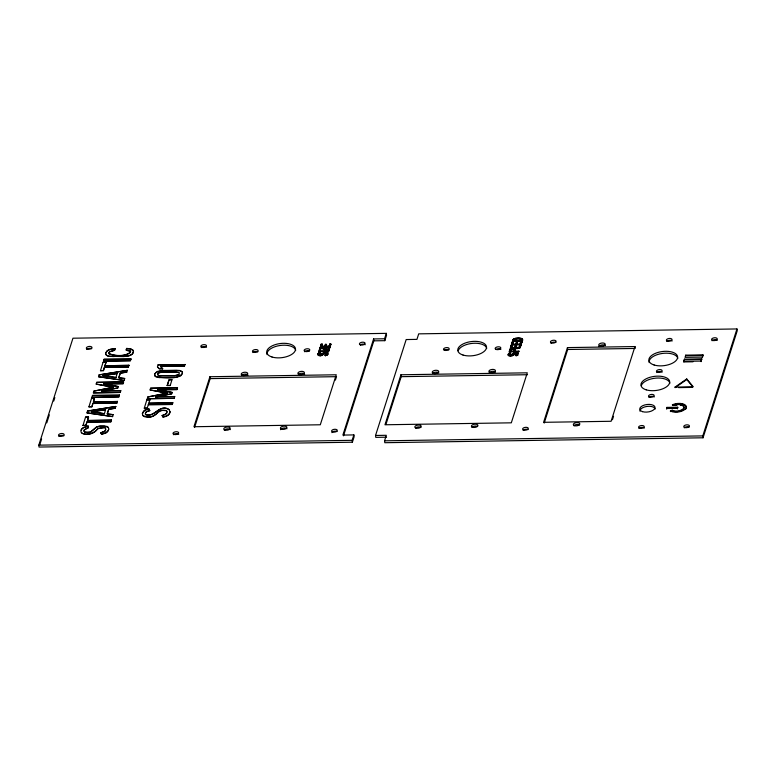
<?xml version="1.0" encoding="UTF-8"?>
<svg xmlns="http://www.w3.org/2000/svg" width="776" height="776" viewBox="0 0 776 776"><rect width="100%" height="100%" fill="white"/><g stroke="black" fill="none" stroke-linecap="round" stroke-linejoin="round"><path stroke-width="1.16" d="M157.77 374.003L157.79 375.021L159.507 375.933L174.833 375.807L178.839 374.701L179.343 372.839L176.016 371.83L162.3 372.043L159.264 372.558L157.77 374.003L159.284 372.742L162.329 372.228L178.752 372.257M520.822 339.005L521.472 339.403L521.249 341.227L521.55 339.975L520.172 338.966L514.556 339.257L513.751 341.343L514.556 339.257M84.041 431.291L84.099 430.04C90.579 425.956 89.162 426.916 84.128 430.224M320.643 352.915C315.91 357.814 330.013 347.92 327.462 354.942L327.385 354.389C328.675 351.606 322.409 352.702 321.768 354.826C318.994 356.785 315.939 352.75 320.381 352.382L320.711 353.468L320.381 352.382M515.924 353.681L516.457 353.167L517.01 354.011L515.332 354.981L515.594 355.524C525.643 348.317 500.52 360.413 510.627 352.692L510.889 353.216C506.777 354.768 513.062 355.806 513.722 352.973C515.536 350.888 519.396 354.748 517.99 353.109M509.415 354.603C511.006 357.455 513.625 353.099 515.72 353.119L515.642 352.546M105.672 428.876C106.778 432.785 98.882 431.165 101.637 434.395L106.341 432.863L108.553 429.923M166.986 411.581L166.404 413.773L162.223 415.577L165.424 414.365L166.898 412.677M326.793 353.322L325.154 355.233C331.827 347.677 317.258 359.172 319.256 353.458M515.332 354.981L515.409 355.553L516.554 355.185L517.049 353.623M105.856 352.673L105.778 354.001A7.052 3.463 -7.3 0 0 108.718 356.32L123.636 356.572L128.302 356.019A7.052 3.463 -7.3 0 0 132.754 353.584L133.501 351.344L133.084 350.228L130.814 348.909L126.74 348.385C123.733 351.916 137.565 351.77 126.216 350.015M133.482 351.159L132.735 353.4A7.052 3.463 -7.3 0 1 128.282 355.825L113.063 356.543L108.688 356.126A7.052 3.463 -7.3 0 1 105.749 353.817M515.565 350.694L513.402 348.899L511.801 348.967L509.803 349.85L509.085 351.838L518.969 351.673L518.892 351.111L515.167 351.169L515.235 351.732L515.409 349.462L513.402 348.899M522.122 341.789C524.974 336.105 511.685 336.668 512.5 341.944C512.364 337.531 524.867 336.949 522.122 341.789L519.716 341.828M154.783 374.051C155.064 371.665 154.841 377.66 154.783 375.739M155.142 376.147L159.08 377.611L175.851 377.359L180.633 375.943L182.496 373.004L181.972 371.52L179.363 370.394L162.824 370.424L157.45 371.403L155.181 373.431M142.706 415.432C146.528 417.798 154.181 417.449 157.276 412.91C157.586 408.205 173.969 411.6 162.669 410.358C156.694 411.125 153.687 419.147 146.625 416.954C139.059 417.158 143.046 408.079 149.021 408.962L149.787 410.64L146.78 411.522L145.442 412.939M320.449 352.944L318.383 353.817L318.063 354.933M509.793 353.449C507.882 353.109 508.348 356.805 508.891 355.301M108.747 428.973L108.097 431.146M170.051 411.678C169.895 415.228 165.967 416.741 162.95 417.1L162.223 415.577M325.425 344.331L324.931 346.678L325.425 344.331L326.492 344.311L325.998 346.659M514.76 347.502L515.332 345.718L516.399 345.698L515.904 348.055L516.467 346.271L515.4 346.28L514.837 348.075L514.76 347.502L511.51 347.561L511.578 348.123L512.17 345.495L511.112 345.514L510.336 348.725L517.553 348.608M520.968 344.612L511.345 344.767L512.189 342.119L513.246 342.1L512.664 344.738L515.924 344.69L516.409 342.323L517.476 342.303L516.981 344.67L520.163 344.622L520.745 341.983L521.812 341.974L521.045 345.184L521.812 341.974M515.924 344.69L516.409 342.323M516.981 344.67L517.476 342.303M386.293 333.36L384.566 338.772L373.595 338.947L342.885 435.084L353.866 434.909L354.108 436.81L352.382 442.213L39.042 447.054L38.8 445.162L72.954 338.21L386.293 333.36L386.535 335.261L384.809 340.674L373.838 340.839L343.496 435.831M39.78 444.755L41.613 439.003M46.754 422.91L49.325 414.859M53.738 401.056L54.834 397.603M86.99 422.134L110.968 421.756L86.96 421.95L85.932 425.442L82.964 425.49L85.573 417.071L88.532 417.022L87.504 420.524L111.482 420.146L87.504 420.524M113.151 414.646L107.233 414.064L108.718 409.398L115.197 408.244L108.698 409.214L107.204 413.87L113.151 414.646L112.617 416.605L86.99 412.88L87.494 411.037L115.76 406.478L87.494 411.037M92.945 403.491L116.924 403.113L92.916 403.297L91.888 406.799L88.92 406.847L91.529 398.428L94.488 398.379L93.459 401.871L117.438 401.502L93.459 401.871M119.417 395.032L118.922 396.846L91.975 397.264L92.47 395.45L119.446 395.226L92.47 395.45M120.804 390.677L101.802 390.978L120.804 390.677L120.328 392.443L93.382 392.86L93.857 391.114L113.471 387.224L93.857 391.114M113.49 387.418L96.185 384.081L96.66 382.355L123.597 381.938L96.66 382.355M124.694 378.504L118.776 377.922L120.261 373.256L126.74 372.102L120.241 373.072L118.747 377.728L124.694 378.504L124.16 380.463L98.533 376.738L99.037 374.895L127.303 370.336L99.037 374.895M104.488 367.349L128.467 366.97L104.459 367.155L103.431 370.656L100.463 370.705L103.062 362.285L106.031 362.237L105.002 365.729L128.981 365.36L105.002 365.729M130.96 358.89L130.465 360.704L103.518 361.121L104.013 359.307L130.989 359.084L104.013 359.307M85.932 425.442L86.96 421.95M87.475 420.33L88.532 417.022M91.888 406.799L92.916 403.297M93.43 401.687L94.488 398.379M103.431 370.656L104.459 367.155M104.973 365.545L106.031 362.237M114.508 350.199L109.872 351.664L114.528 350.393L115.023 348.56L110.59 349.219A6.926 3.405 -7.3 0 0 106.448 351.576L105.885 352.857M114.528 350.393L115.023 348.56M104.401 413.686L105.594 409.68L91.364 411.794L104.401 413.686L91.364 411.794M115.944 377.543L117.137 373.537L102.907 375.652L115.944 377.543L102.907 375.652M126.236 350.209L126.74 348.385M101.821 391.162L117.884 387.922L118.224 386.574L103.577 383.8L118.224 386.574M110.968 421.756L111.453 419.962M115.226 408.428L115.76 406.478M116.924 403.113L117.409 401.318M103.606 383.984L123.132 383.683L123.597 381.938M126.769 372.286L127.303 370.336M128.467 366.97L128.952 365.176M148.274 404.655L172.282 404.461L148.274 404.655L147.246 408.157L144.278 408.195L146.877 399.776L149.875 399.921L146.877 399.776M174.726 396.546L155.656 396.846L174.726 396.546L174.241 398.321L147.304 398.728L147.77 396.982L167.383 393.092L147.77 396.982M167.403 393.286L150.107 389.95L150.573 388.223L177.52 387.806L150.573 388.223M160.613 366.379L184.504 366.204L160.613 366.379L162.659 368.823L159.361 368.872L157.45 366.951L158.052 364.817L185.018 364.584L158.052 364.817M148.817 403.229L172.796 402.86L148.817 403.229L149.846 399.737M155.675 397.031L171.797 393.791L172.146 392.443L157.499 389.668L172.146 392.443M172.282 404.461L172.767 402.666M157.518 389.853L177.044 389.552L177.52 387.806M184.504 366.204L184.989 364.4M209.927 376.729L193.951 426.732L320.294 424.773L336.26 374.779L209.927 376.729L210.17 378.62L194.563 427.489M319.043 350.907L318.926 352.052L319.043 350.907L328.665 350.762L328.549 351.897M319.334 349.995L320.11 347.551L321.041 347.532L328.093 349.268L328.17 349.83L320.187 348.104L319.402 350.548L319.334 349.995L320.372 349.976L320.954 348.172L328.937 349.908L329.751 347.347L328.704 347.367L328.093 349.268M321.206 344.127L320.43 347.328L321.206 344.127L322.263 344.108L321.681 346.726L322.263 344.108M329.761 343.991L329.179 346.61L329.761 343.991L330.828 343.972L330.334 346.29M328.17 349.83L328.704 347.367M324.038 347.27L330.052 347.173L330.828 343.972M329.751 347.347L329.005 350.461L328.937 349.908M335.416 380.085L336.503 376.67L210.17 378.62M352.382 442.213L352.139 440.322L353.866 434.909M375.545 435.462L406.178 339.548L416.945 339.374L418.7 333.855L736.957 328.946L737.2 330.838L703.046 437.79L384.789 442.708L384.547 440.816L386.312 435.297L375.545 435.462L375.788 437.363L386.555 437.189M400.95 374.769L384.983 424.773L511.316 422.823L527.282 372.82L400.95 374.769L401.192 376.67L385.953 424.394M510.336 348.725L511.112 345.514M511.423 345.33L512.189 342.119M510.86 349.908L510.404 351.809C509.298 348.686 516.273 348.521 514.168 351.751L514.42 349.85M511.51 347.561L512.17 345.495M512.664 344.738L513.246 342.1M515.167 351.169L515.409 349.462M519.668 345.378L519.076 348.007L519.668 345.378L520.735 345.359L520.24 347.696M520.163 344.622L520.745 341.983M518.707 351.693L518.892 351.111M520.735 345.359L519.891 348.007L510.268 348.152M567.46 347.6L543.598 422.319L611.1 421.281L634.962 346.552L567.46 347.6L567.702 349.491L544.209 423.065M612.439 419.729L613.544 416.275M666.923 407.4L666.574 408.506L677.332 408.341L677.69 407.235L666.923 407.4L666.652 409.078M693.026 361.781L683.85 361.926L683.772 361.354L684.481 359.152L701.698 358.881L701.067 361.655M685.761 355.146L685.053 357.358L702.27 357.086L702.978 354.884L685.761 355.146L685.829 355.718L703.046 355.447L702.978 354.884M683.85 361.926L684.481 359.152M677.409 408.904L677.69 407.235M701.698 358.881L700.99 361.092L683.772 361.354M702.338 357.658L703.046 355.447M703.046 437.79L702.804 435.899L736.957 328.946M167.218 385.556L169.013 379.736L171.991 379.687L169.032 379.93L167.218 385.556L170.206 385.507L171.991 379.687M155.801 376.826C163.406 377.582 176.695 380.133 182.35 373.809M169.866 412.638L168.644 414.578L166.336 416.043L162.931 416.916L162.194 415.393M511.869 349.53L509.677 350.781L509.609 350.219M81.16 430.273C81.014 427.042 96.108 423.997 83.245 427.625C81.199 428.992 80.364 431.281 81.393 432.717C85.651 435.947 94.197 434.317 97.31 429.06C103.383 426.441 111.094 427.595 98.048 428.323C94.536 433.493 87.271 435.481 82.004 433.299M108.902 352.624L109.251 352.013L108.989 353.788C115.12 356.262 124.984 356.873 130.329 352.479L130.281 351.412M100.909 432.872L105.09 431.068L105.701 429.06L105.138 428.071M149.787 410.64L145.888 411.978L145.355 414.006L145.878 414.782C154.56 417.827 159.672 403.753 169.032 409.553C159.633 403.501 154.492 417.663 145.859 414.597L145.335 413.812M130.3 352.294C124.955 356.688 115.1 356.077 108.96 353.594M323.805 353.322L322.952 354.826L322.874 354.273M512.189 355.204L512.267 355.767L514.711 353.837L514.517 352.673M109.27 352.207L109.852 351.47M108.33 427.43L104.43 426.072L98.62 426.402L96.389 427.246L90.52 432.222L87.339 432.688L84.565 432.077L90.491 432.028L96.369 427.062L100.036 425.966L106.855 426.383L108.33 427.43L108.766 429.167M182.35 372.111L180.478 370.841L176.559 370.404L161.282 370.695L155.724 372.529M100.89 432.678L101.617 434.201L107.331 431.873M325.086 354.68L325.348 355.224L327.385 354.389M510.356 353.924L509.58 354.331L509.512 353.759M675.052 387.098L686.721 378.95L693.278 386.817L675.052 387.098L675.12 387.66L686.789 379.522L686.721 378.95M158.372 375.603L174.804 375.623L178.839 374.701M517.35 355.544L516.806 355.214M682.88 405.955A6.567 3.22 -7.3 0 1 681.396 410.62A6.567 3.22 -7.3 0 1 672.288 410.766L670.503 411.571L670.425 410.999L672.21 410.194A6.567 3.22 -7.3 0 0 681.318 410.048A6.567 3.22 -7.3 0 0 682.812 405.382A6.567 3.22 -7.3 0 0 673.704 405.528L672.423 404.762L672.491 405.324A8.779 4.307 -7.3 0 1 683.113 404.471A8.779 4.307 -7.3 0 1 685.538 409.369M326.871 353.875L324.465 353.516L324.271 352.372M101.802 390.978L117.884 387.922M155.656 396.846L171.797 393.791M325.154 355.233L325.416 355.777L325.998 355.098M318.402 355.389L321.051 355.699L321.506 355.039M102.936 375.846L117.137 373.537M91.393 411.988L105.594 409.68M115.052 348.754L110.609 349.413A6.926 3.405 -7.3 0 0 106.467 351.761M513.673 340.78L521.171 340.664M512.432 341.372L522.054 341.227M321.274 344.68L322.341 344.66M329.839 344.544L330.896 344.534M325.503 344.884L326.56 344.874M512.267 342.691L513.324 342.672M520.822 342.555L521.889 342.536M516.486 342.895L517.553 342.876M321.603 346.174L324.863 346.125M325.93 346.106L329.102 346.057M320.362 346.765L329.984 346.62M512.587 344.166L515.846 344.117M516.913 344.098L520.085 344.049M328.781 347.92L329.819 347.91M511.18 346.077L512.238 346.067M519.736 345.95L520.803 345.931M515.827 347.493L519.008 347.444M318.849 351.489L328.733 351.324M567.702 349.491L635.205 348.453L634.962 346.552M510.336 351.237L514.1 351.179M106.06 362.421L103.062 362.285M684.548 359.715L701.766 359.453M157.45 366.951L159.342 368.678L162.64 368.629M103.402 370.462L100.463 370.705M401.192 376.67L527.525 374.721M103.577 383.8L123.132 383.683M167.199 385.362L170.206 385.507M157.499 389.668L177.044 389.552M678.544 387.612L692.211 387.399M94.517 398.563L91.529 398.428M91.859 406.605L88.92 406.847M667.001 407.972L677.758 407.807M88.561 417.216L85.573 417.071M85.903 425.258L82.964 425.49M38.8 445.162L352.139 440.322M384.547 440.816L702.804 435.899M513.266 350.054L514.498 350.422M126.76 348.57L130.834 349.093L133.103 350.422M167.383 393.092L150.107 389.95M113.471 387.224L96.185 384.081M323.379 349.307L328.083 350.48M169.032 409.553L170.08 411.872M160.632 366.573L162.659 368.823M686.789 379.522L692.628 386.506M84.021 431.107L84.565 432.077M517.117 354.195L516.457 353.167M166.452 410.785L167.015 411.775M87.707 426.257L88.474 427.925M672.21 410.194L672.288 410.766M522.578 339.335L522.646 339.907M522.461 338.986L522.529 339.558M522.52 339.762L522.587 340.334M522.17 338.714L522.238 339.287M521.705 338.52L521.782 339.093M521.472 339.403L521.53 340.325M521.259 339.151L521.327 339.723M521.084 338.414L521.162 338.976M520.172 338.966L520.24 339.539M516.011 338.452L516.079 339.015M517.776 352.896L517.844 353.468M517.902 354.37L517.97 354.933M515.768 339.034L515.846 339.607M517.466 352.731L517.543 353.303M517.631 354.69L517.708 355.262M515.4 338.481L515.468 339.054M517.068 352.624L517.146 353.187M515.089 339.093L515.167 339.665M516.855 353.332L517.088 354.584M514.847 338.559L514.915 339.131M516.593 352.556L516.661 353.128M516.826 354.341L516.894 354.904M514.352 338.675L514.42 339.248M515.332 345.718L515.4 346.28M516.486 354.613L516.554 355.185M516.021 352.537L516.098 353.109M514.178 339.519L514.245 340.092M516.253 355.398L516.321 355.971M513.916 338.84L513.993 339.413M513.964 339.869L514.032 340.441M515.991 354.836L516.059 355.408M515.118 349.21L515.186 349.782M515.497 353.119L515.565 353.691M513.557 339.054L513.625 339.616M514.682 349.035L514.75 349.598M513.266 339.296L513.334 339.869M515.031 352.585L515.099 353.73M513.043 339.578L513.12 340.15M514.439 350.121L514.507 350.684M512.897 339.907L512.975 340.48M514.1 348.928L514.178 349.501M514.197 349.646L514.265 350.219M513.78 349.52L513.848 350.092M514.323 353.429L514.391 353.992M514.081 352.808L514.158 353.371M514.052 353.623L514.119 354.195M513.722 352.973L513.79 353.546M513.576 354.099L513.644 354.671M513.149 353.39L513.227 353.953M513.13 354.574L513.198 355.146M512.713 353.837L512.781 354.409M512.558 355.02L512.626 355.592M511.733 349.549L511.297 350.267L511.142 349.084M512.218 354.351L512.286 354.923M511.947 354.574L512.014 355.146M511.753 355.35L511.83 355.912M511.617 354.748L511.694 355.321M510.579 349.278L510.657 349.85M510.676 350.18L510.744 350.742M511.229 354.865L511.306 355.437M511.229 355.447L511.297 356.009M510.133 349.54L510.201 350.102M510.763 354.913L510.831 355.476M510.666 356.058L510.492 354.913M509.803 349.85L509.871 350.422M510.336 355.486L510.404 356.058M509.725 352.886L509.89 354.108M509.89 354.865L509.968 355.437M509.764 355.476L509.832 356.038M509.337 354.04L509.57 355.262M509.037 353.177L509.105 353.749M509.279 355.408L509.357 355.98M508.552 353.565L508.629 354.137M508.581 355.136L508.658 355.709M508.28 354.05L508.358 354.622M508.212 354.389L508.435 355.495M384.566 338.772L384.809 340.674M373.595 338.947L373.838 340.839M327.744 352.808L327.899 354.254M327.53 352.595L327.598 353.148M327.656 354.06L327.724 354.622M327.22 352.43L327.288 352.983M326.822 352.314L326.9 352.876M327.026 354.671L327.094 355.233M326.609 353.031L326.832 354.263M326.347 352.255L326.415 352.808M326.58 354.031L326.647 354.593M326.201 352.857L326.279 353.42M326.24 354.312L326.308 354.865M325.774 352.236L325.842 352.789M325.6 352.808L325.678 353.371M325.396 352.246L325.464 352.799M325.736 354.535L325.813 355.088M325.251 352.818L325.319 353.371M325.348 355.224L325.416 355.777M324.785 352.275L324.843 353.41M324.067 353.119L324.145 353.681M323.834 352.498L323.902 353.061M323.476 352.673L323.543 353.225M323.33 353.798L323.398 354.351M322.903 353.08L322.981 353.643M322.457 353.536L322.535 354.099M322.312 354.719L322.38 355.272M321.972 354.05L322.04 354.603M320.954 348.172L321.022 348.725M321.691 354.273L321.768 354.826M321.371 354.448L321.448 355.001M320.11 347.551L320.187 348.104M320.372 349.976L320.449 350.539M320.983 354.564L321.06 355.117M320.973 355.136L321.051 355.699M320.507 354.603L320.585 355.165M320.41 355.738L320.236 354.613M320.032 353.051L320.1 353.604M320.081 355.185L320.158 355.738M319.479 352.576L319.547 353.138M319.644 354.564L319.712 355.117M319.518 355.165L319.586 355.728M319.091 353.73L319.324 354.952M318.79 352.876L318.858 353.429M319.033 355.107L319.101 355.66M318.305 353.264L318.383 353.817M318.635 354.991L318.713 355.553M318.034 353.749L318.102 354.312M317.966 354.089L318.189 355.185M174.241 398.321L147.304 398.728M149.021 408.962L144.588 410.523L142.26 413.724M147.246 408.157L144.278 408.195M130.465 360.704L103.518 361.121M124.16 380.463L98.533 376.738M120.328 392.443L93.382 392.86M118.922 396.846L91.975 397.264M112.617 416.605L86.99 412.88M267.051 354.584A14.482 7.11 -7.3 0 1 279.942 345.504A14.482 7.11 -7.3 0 1 295.695 350.383M252.957 352.546A2.852 1.397 -7.3 0 1 257.845 351.838M304.609 351.751A2.852 1.397 -7.3 0 1 309.498 351.033M331.905 432.649A2.852 1.397 -7.3 0 1 334.049 431.291A2.852 1.397 -7.3 0 1 337.007 431.563M360.316 344.835A2.852 1.397 -7.3 0 1 365.166 344.757M173.494 434.725A2.852 1.397 -7.3 0 1 176.171 433.639A2.852 1.397 -7.3 0 1 178.732 434.298M201.314 347.638A2.852 1.397 -7.3 0 1 201.702 347.289L202.245 346.979A2.852 1.397 -7.3 0 1 206.552 347.212M86.815 349.404A2.852 1.397 -7.3 0 1 91.704 348.696M59.005 436.49A2.852 1.397 -7.3 0 1 63.884 435.782M280.67 429.71A3.288 1.62 -7.3 0 1 283.57 428.071A3.288 1.62 -7.3 0 1 286.955 428.788M224.293 430.127A3.24 1.591 -7.3 0 1 227.329 428.895A3.24 1.591 -7.3 0 1 230.239 429.642M241.724 375.39A3.288 1.62 -7.3 0 1 245.226 374.119A3.288 1.62 -7.3 0 1 247.951 375.293M298.401 374.517A3.288 1.62 -7.3 0 1 301.903 373.246A3.288 1.62 -7.3 0 1 304.629 374.43M599.004 346.591A3.288 1.62 -7.3 0 1 601.904 344.961A3.288 1.62 -7.3 0 1 605.29 345.669M573.833 425.743A3.288 1.62 -7.3 0 1 579.468 424.918M639.065 428.527A2.852 1.397 -7.3 0 1 641.742 427.44A2.852 1.397 -7.3 0 1 644.303 428.1M550.95 343.235A2.852 1.397 -7.3 0 1 555.839 342.517M444.376 350.248A2.852 1.397 -7.3 0 1 448.877 349.879M496.029 349.442A2.852 1.397 -7.3 0 1 500.879 349.375M458.189 350.742A14.482 7.11 -7.3 0 1 472.846 343.332A14.482 7.11 -7.3 0 1 486.717 348.424M523.14 430.321A2.852 1.397 -7.3 0 1 528.029 429.603M666.875 341.44A2.852 1.397 -7.3 0 1 669.552 340.354A2.852 1.397 -7.3 0 1 672.113 341.013M656.933 372.567A2.852 1.397 -7.3 0 1 659.61 371.481A2.852 1.397 -7.3 0 1 662.17 372.14M641.354 385.536A14.482 7.11 -7.3 0 1 656.011 378.116A14.482 7.11 -7.3 0 1 669.882 383.218M649.163 362.576A14.482 7.11 -7.3 0 1 662.054 353.497A14.482 7.11 -7.3 0 1 677.807 358.386M649.008 397.399A2.852 1.397 -7.3 0 1 651.675 396.313A2.852 1.397 -7.3 0 1 654.246 396.972M640.025 411.261A7.682 3.773 -7.3 0 1 646.864 406.449A7.682 3.773 -7.3 0 1 655.216 409.039M684.257 427.828A2.852 1.397 -7.3 0 1 689.146 427.11M712.077 340.742A2.852 1.397 -7.3 0 1 714.745 339.655A2.852 1.397 -7.3 0 1 717.305 340.315M415.761 427.78A3.24 1.591 -7.3 0 1 420.864 427.363M471.944 427.324A3.288 1.62 -7.3 0 1 477.579 426.49M489.171 372.994A3.288 1.62 -7.3 0 1 492.081 371.365A3.288 1.62 -7.3 0 1 495.466 372.073M432.746 373.44A3.288 1.62 -7.3 0 1 435.831 372.179A3.288 1.62 -7.3 0 1 438.789 372.946M675.275 405.547A6.567 3.22 -7.3 0 1 676.934 405.188M680.271 405.14A6.567 3.22 -7.3 0 1 681.716 405.45M672.423 404.762A8.779 4.307 -7.3 0 1 684.597 404.568A8.779 4.307 -7.3 0 1 682.599 410.814A8.779 4.307 -7.3 0 1 670.425 410.999M272.007 357.009A14.482 7.11 -7.3 0 0 295.336 350.364A14.482 7.11 -7.3 0 0 276.043 344.389A14.482 7.11 -7.3 0 0 272.007 357.009M253.51 352.246A2.852 1.397 -7.3 0 0 258.098 350.946A2.852 1.397 -7.3 0 0 254.295 349.763A2.852 1.397 -7.3 0 0 253.51 352.246M305.162 351.45A2.852 1.397 -7.3 0 0 309.75 350.141A2.852 1.397 -7.3 0 0 305.948 348.967A2.852 1.397 -7.3 0 0 305.162 351.45M360.471 344.884A2.852 1.397 -7.3 0 0 365.069 343.574A2.852 1.397 -7.3 0 0 361.267 342.4A2.852 1.397 -7.3 0 0 360.471 344.884M332.661 431.97A2.852 1.397 -7.3 0 0 337.259 430.661A2.852 1.397 -7.3 0 0 333.457 429.487A2.852 1.397 -7.3 0 0 332.661 431.97M174.047 434.424A2.852 1.397 -7.3 0 0 178.635 433.115A2.852 1.397 -7.3 0 0 174.833 431.941A2.852 1.397 -7.3 0 0 174.047 434.424M201.857 347.338A2.852 1.397 -7.3 0 0 206.445 346.028A2.852 1.397 -7.3 0 0 202.652 344.854A2.852 1.397 -7.3 0 0 201.857 347.338M59.548 436.19A2.852 1.397 -7.3 0 0 64.136 434.88A2.852 1.397 -7.3 0 0 60.344 433.706A2.852 1.397 -7.3 0 0 59.548 436.19M87.358 349.103A2.852 1.397 -7.3 0 0 91.956 347.793A2.852 1.397 -7.3 0 0 88.154 346.62A2.852 1.397 -7.3 0 0 87.358 349.103M281.581 429.215A3.288 1.62 -7.3 0 0 286.877 427.712A3.288 1.62 -7.3 0 0 282.493 426.354A3.288 1.62 -7.3 0 0 281.581 429.215M242.384 375.332A3.288 1.62 -7.3 0 0 247.689 373.828A3.288 1.62 -7.3 0 0 243.305 372.47A3.288 1.62 -7.3 0 0 242.384 375.332M299.061 374.469A3.288 1.62 -7.3 0 0 304.367 372.955A3.288 1.62 -7.3 0 0 299.982 371.597A3.288 1.62 -7.3 0 0 299.061 374.469M224.953 430.04A3.24 1.591 -7.3 0 0 230.162 428.556A3.24 1.591 -7.3 0 0 225.845 427.217A3.24 1.591 -7.3 0 0 224.953 430.04M599.916 346.106A3.288 1.62 -7.3 0 0 605.212 344.592A3.288 1.62 -7.3 0 0 600.828 343.235A3.288 1.62 -7.3 0 0 599.916 346.106M574.502 425.685A3.288 1.62 -7.3 0 0 579.798 424.181A3.288 1.62 -7.3 0 0 575.414 422.823A3.288 1.62 -7.3 0 0 574.502 425.685M639.608 428.226A2.852 1.397 -7.3 0 0 644.206 426.916A2.852 1.397 -7.3 0 0 640.404 425.743A2.852 1.397 -7.3 0 0 639.608 428.226M684.81 427.527A2.852 1.397 -7.3 0 0 689.398 426.218A2.852 1.397 -7.3 0 0 685.596 425.044A2.852 1.397 -7.3 0 0 684.81 427.527M712.62 340.441A2.852 1.397 -7.3 0 0 717.208 339.131A2.852 1.397 -7.3 0 0 713.416 337.958A2.852 1.397 -7.3 0 0 712.62 340.441M444.532 350.296A2.852 1.397 -7.3 0 0 449.129 348.987A2.852 1.397 -7.3 0 0 445.327 347.803A2.852 1.397 -7.3 0 0 444.532 350.296M523.684 430.02A2.852 1.397 -7.3 0 0 528.281 428.711A2.852 1.397 -7.3 0 0 524.479 427.527A2.852 1.397 -7.3 0 0 523.684 430.02M496.184 349.491A2.852 1.397 -7.3 0 0 500.782 348.191A2.852 1.397 -7.3 0 0 496.98 347.008A2.852 1.397 -7.3 0 0 496.184 349.491M667.418 341.139A2.852 1.397 -7.3 0 0 672.016 339.83A2.852 1.397 -7.3 0 0 668.214 338.656A2.852 1.397 -7.3 0 0 667.418 341.139M551.503 342.934A2.852 1.397 -7.3 0 0 556.091 341.624A2.852 1.397 -7.3 0 0 552.299 340.441A2.852 1.397 -7.3 0 0 551.503 342.934M463.039 355.049A14.482 7.11 -7.3 0 0 486.358 348.414A14.482 7.11 -7.3 0 0 467.065 342.429A14.482 7.11 -7.3 0 0 463.039 355.049M654.129 365.001A14.482 7.11 -7.3 0 0 677.448 358.366A14.482 7.11 -7.3 0 0 658.155 352.382A14.482 7.11 -7.3 0 0 654.129 365.001M657.485 372.267A2.852 1.397 -7.3 0 0 662.073 370.957A2.852 1.397 -7.3 0 0 658.271 369.783A2.852 1.397 -7.3 0 0 657.485 372.267M646.195 389.833A14.482 7.11 -7.3 0 0 669.513 383.199A14.482 7.11 -7.3 0 0 650.22 377.223A14.482 7.11 -7.3 0 0 646.195 389.833M649.551 397.099A2.852 1.397 -7.3 0 0 654.149 395.789A2.852 1.397 -7.3 0 0 650.346 394.615A2.852 1.397 -7.3 0 0 649.551 397.099M642.547 411.658A7.682 3.773 -7.3 0 0 654.915 408.137A7.682 3.773 -7.3 0 0 644.681 404.965A7.682 3.773 -7.3 0 0 642.547 411.658M433.415 373.382A3.288 1.62 -7.3 0 0 438.712 371.869A3.288 1.62 -7.3 0 0 434.327 370.511A3.288 1.62 -7.3 0 0 433.415 373.382M490.092 372.509A3.288 1.62 -7.3 0 0 495.389 370.996A3.288 1.62 -7.3 0 0 491.004 369.638A3.288 1.62 -7.3 0 0 490.092 372.509M415.975 428.08A3.24 1.591 -7.3 0 0 421.184 426.606A3.24 1.591 -7.3 0 0 416.877 425.267A3.24 1.591 -7.3 0 0 415.975 428.08M472.603 427.266A3.288 1.62 -7.3 0 0 477.909 425.752A3.288 1.62 -7.3 0 0 473.525 424.394A3.288 1.62 -7.3 0 0 472.603 427.266"/></g></svg>
